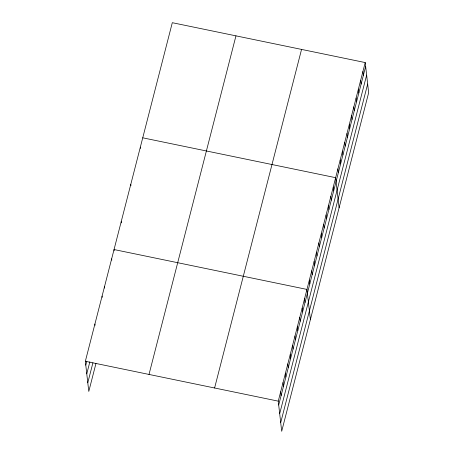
<?xml version="1.0" encoding="UTF-8"?>
<svg xmlns="http://www.w3.org/2000/svg" width="454" height="454" viewBox="0 0 454 454"><rect width="100%" height="100%" fill="white"/><g stroke="black" fill="none" stroke-linecap="round" stroke-linejoin="round"><path stroke-width="0.68" d="M95.959 363.501L88.785 391.433L85.346 361.282L172.304 22.7L365.215 62.567L368.654 92.718L281.696 431.3L278.262 401.149L365.215 62.567M85.789 365.13L86.81 361.14M86.776 373.812L89.852 361.838M87.792 382.75L92.917 362.803M149.008 374.436L235.961 35.855M214.6 387.994L301.552 49.412M278.699 405.002L365.657 66.42M279.692 413.679L366.645 75.097M280.708 422.623L367.661 84.041M142.738 137.817L335.654 177.684L339.087 207.836M85.346 361.282L278.262 401.149M362.945 71.426L363.382 75.273M360.669 80.279L361.106 84.132M358.393 89.137L358.83 92.985M356.118 97.99L356.56 101.844M353.848 106.843L354.285 110.697M351.572 115.702L352.009 119.55M349.296 124.555L349.739 128.408M347.021 133.408L347.463 137.261M344.751 142.267L345.188 146.114M342.475 151.12L342.912 154.973M340.199 159.978L340.642 163.826M337.929 168.831L338.366 172.685M333.259 186.997L333.701 190.85M330.87 196.31L331.306 200.157M328.48 205.617L328.917 209.47M326.086 214.929L326.528 218.783M323.696 224.242L324.133 228.09M321.307 233.549L321.744 237.402M318.912 242.862L319.355 246.715M316.523 252.174L316.96 256.028M314.134 261.487L314.571 265.335M311.739 270.794L312.182 274.647M309.35 280.107L309.787 283.96M310.394 319.571L306.955 289.419L114.045 249.547L114.187 250.829M304.566 298.726L305.003 302.58M302.177 308.039L302.614 311.892M299.782 317.352L300.225 321.199M297.393 326.659L297.83 330.512M295.004 335.971L295.441 339.825M292.609 345.284L293.051 349.132M290.219 354.591L290.656 358.444M287.83 363.904L288.267 367.757M285.435 373.216L285.878 377.07M283.046 382.529L283.483 386.377M280.657 391.836L281.094 395.689M140.348 147.13L140.49 148.413M130.78 184.369L130.928 185.658M121.218 221.614L121.366 222.897M111.65 258.859L111.797 260.142M104.477 286.792L104.624 288.074M102.088 296.104L102.235 297.387M94.914 324.037L95.062 325.319"/></g></svg>
